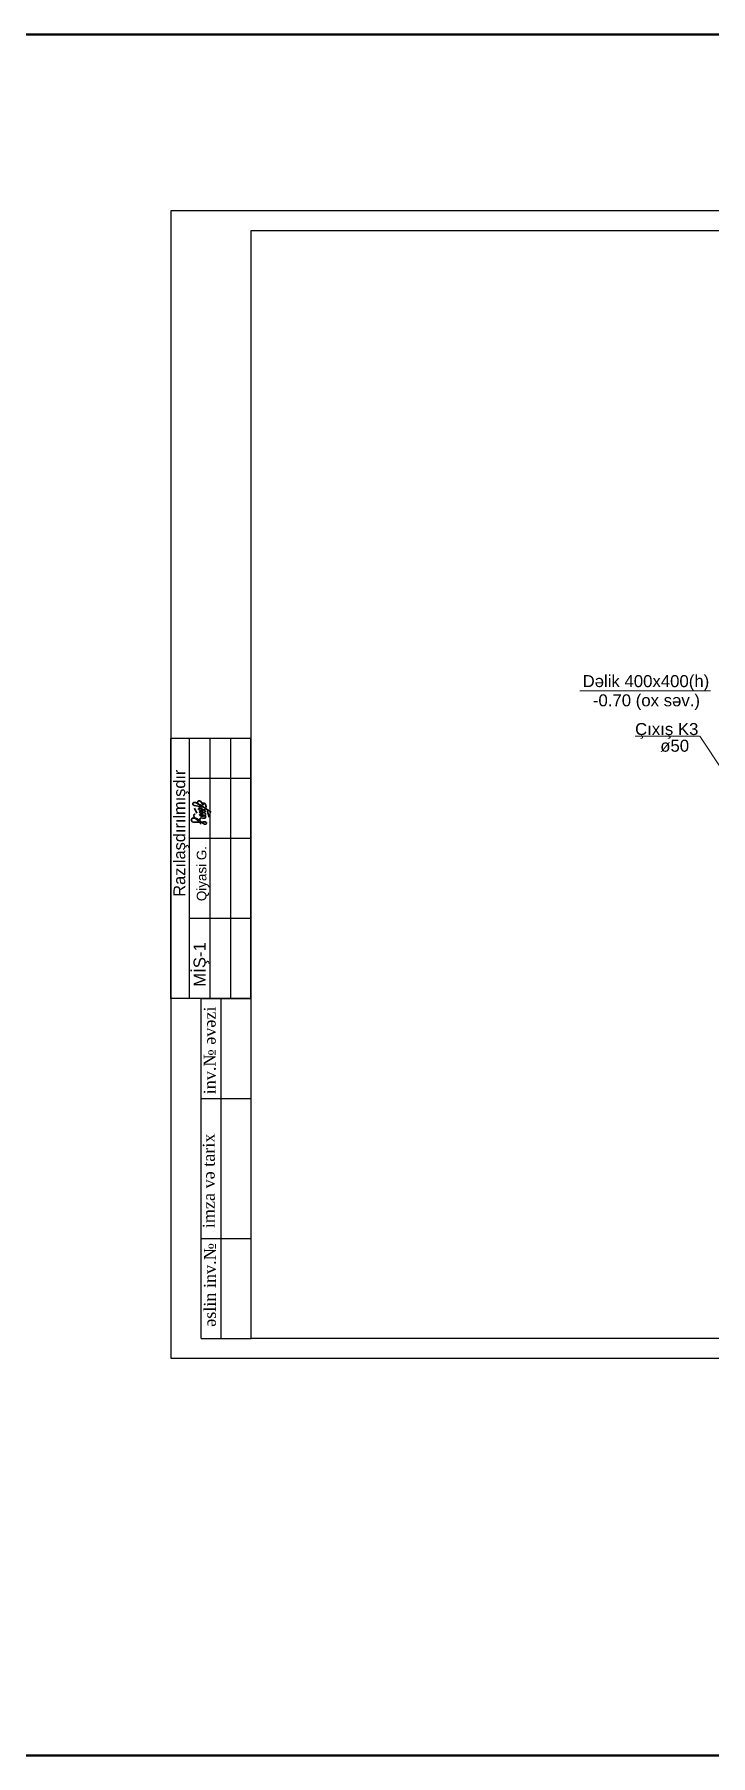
# Model space of a CAD drawing. Header units: millimetres. Extents: x 259548 to 443521, y 209995 to 253019.
# Drawn here: x 304066 to 320977, y 209995 to 253019 of the extents above; entities that cross this region are included whole.
import ezdxf

# ---------------------------------------------------------------- set-up
doc = ezdxf.new("R2010")
doc.units = ezdxf.units.MM
for name, color, linetype, lineweight in [('-K1', 118, 'Continuous', 50), ('S0', 172, 'Continuous', 50), ('Чертеж эскизный_Ном._пера__1_Ном._пера__241_Ном._пера__21', 7, 'Continuous', 35)]:
    doc.layers.add(name, color=color, linetype=linetype, lineweight=lineweight)
doc.layers.add('Lines', color=7, linetype='Continuous')
doc.styles.add('ARIAL', font='arial.ttf')
doc.styles.add('Arial-300', font='arial.ttf', dxfattribs={"height": 300})
doc.styles.add('ARİAL', font='arial.ttf')
doc.styles.add('Times New Roman', font='times.ttf', dxfattribs={"height": 300})

msp = doc.modelspace()

# ---------------------------------------------------------------- linework, layer by layer
at = {"lineweight": -3}
for p, q in [((307481.336, 228919.849), (307481.336, 235419.849)), ((307941.336, 228919.849), (307941.336, 235419.849)), ((308461.336, 228919.849), (308461.336, 235419.849)), ((308981.336, 228919.849), (308981.336, 235419.849)), ((309481.336, 228919.849), (309481.336, 235419.849))]:
    msp.add_line(p, q, dxfattribs=at)
for p, q in [((309481.336, 235419.849), (307481.336, 235419.849)), ((309481.336, 234419.849), (307941.336, 234419.849)), ((309481.336, 232919.849), (307941.336, 232919.849)), ((309484.518, 230919.849), (307941.336, 230919.849)), ((309481.336, 228919.849), (307481.336, 228919.849)), ((308231.336, 228919.849), (308231.336, 220419.849)), ((308231.336, 228919.849), (309481.336, 228919.849)), ((308231.336, 228919.849), (309481.336, 228919.849)), ((308231.336, 228919.849), (309481.336, 228919.849)), ((308731.336, 228919.849), (308731.336, 220419.849)), ((308231.336, 226419.849), (309481.336, 226419.849)), ((308231.336, 222919.849), (309481.336, 222919.849)), ((308232.586, 220419.849), (309482.586, 220419.849))]:
    msp.add_line(p, q)
at = {"color": 3, "lineweight": 50}
msp.add_lwpolyline([(259548.025, 253019.064), (443520.993, 253019.064), (443520.993, 209995.049), (259548.025, 209995.049)], close=True, dxfattribs=at)
for points in [[(307482.586, 248619.849), (347482.586, 248619.849), (347482.586, 219919.849), (307482.586, 219919.849)], [(309482.586, 248119.849), (346982.586, 248119.849), (346982.586, 220419.849), (309482.586, 220419.849)]]:
    msp.add_lwpolyline(points, close=True)
at = {"layer": 'Lines', "linetype": 'ByBlock'}
msp.add_line((308272.447, 228919.849), (309481.336, 228919.849), dxfattribs=at)
msp.add_line((308272.447, 228919.849), (309481.336, 228919.849), dxfattribs=at)
at = {"layer": 'S0', "color": 0, "lineweight": 9}
for p, q in [((317703.935, 236610.421), (320972.902, 236610.421)), ((319090.414, 235475.918), (320701.451, 235475.918)), ((320708.893, 235475.918), (321299.356, 234586.605))]:
    msp.add_line(p, q, dxfattribs=at)
at = {"layer": 'Чертеж эскизный_Ном._пера__1_Ном._пера__241_Ном._пера__21', "linetype": 'Continuous'}
for p, q in [((308071.843, 233740.702), (308280.272, 233706.789)), ((308127.901, 233550.827), (308073.652, 233681.027)), ((308214.701, 233762.401), (308140.56, 233787.718)), ((308166.511, 233778.857), (308153.218, 233800.376)), ((308292.459, 233702.727), (308166.511, 233778.857)), ((308252.676, 233659.327), (308207.468, 233679.218)), ((308252.676, 233737.085), (308214.701, 233762.401)), ((308227.359, 233845.584), (308274.376, 233773.251)), ((308292.459, 233702.727), (308252.676, 233737.085)), ((308299.692, 233630.394), (308252.676, 233659.327)), ((308274.376, 233773.251), (308290.651, 233753.36)), ((308290.651, 233753.36), (308281.609, 233798.568)), ((308340.895, 233669.954), (308292.459, 233702.727)), ((308386.492, 233643.052), (308292.459, 233702.727)), ((308332.242, 233605.077), (308299.692, 233630.394)), ((308344.901, 233767.826), (308359.367, 233713.577)), ((308359.367, 233713.577), (308357.559, 233691.877)), ((308484.142, 233581.569), (308386.492, 233643.052)), ((308046.527, 233330.212), (308164.068, 233330.212)), ((308068.227, 233523.702), (308088.118, 233529.127)), ((308237.081, 233277.139), (308100.801, 233413.419)), ((308205.659, 233371.803), (308117.051, 233415.203)), ((308164.068, 233330.212), (308276.184, 233330.212)), ((308189.384, 233576.144), (308207.468, 233558.061)), ((308263.526, 233313.937), (308205.659, 233371.803)), ((308247.251, 233330.212), (308205.659, 233371.803)), ((308236.401, 233433.286), (308268.951, 233427.861)), ((308288.842, 233577.952), (308238.209, 233599.652)), ((308245.443, 233474.878), (308290.651, 233474.878)), ((308308.734, 233496.578), (308252.676, 233518.277)), ((308319.584, 233279.578), (308263.526, 233313.937)), ((308268.951, 233556.252), (308307.234, 233567.653)), ((308268.951, 233427.861), (308301.501, 233426.053)), ((308334.051, 233552.636), (308288.842, 233577.952)), ((308290.651, 233474.878), (308326.041, 233485.864)), ((308301.501, 233426.053), (308334.051, 233427.861)), ((308307.234, 233567.653), (308332.242, 233585.186)), ((308346.709, 233473.069), (308308.734, 233496.578)), ((308334.051, 233427.861), (308353.942, 233445.944)), ((308353.942, 233445.944), (308346.709, 233473.069)), ((308437.125, 233451.369), (308382.875, 233617.735))]:
    msp.add_line(p, q, dxfattribs=at)
for centre, radius, start, end in [((308076.16, 233790.933), 50.417, 169.2048772, 265.0884962), ((308069.277, 233760.152), 58.62, 83.585206, 136.6712984), ((308067.75, 233717.75), 100.979, 43.8598833, 85.4126114), ((308183.236, 233820.423), 36.096, 122.074619, 213.7358668), ((308192.443, 233810.134), 49.759, 45.4346356, 124.7671794), ((308183.53, 233657.628), 17.741, 125.9720385, 247.4476351), ((308195.243, 233652.068), 29.775, 65.7598718, 138.0174443), ((308246.6, 233782.516), 157.608, 243.6828068, 288.1918021), ((308294.104, 233785.339), 18.197, 96.7178427, 133.3646295), ((308299.197, 233757.001), 46.968, 13.3253945, 98.8447281), ((308296.674, 233726.252), 93.47, 269.4673326, 303.6865158), ((308330.148, 233650.324), 18.462, 354.258428, 77.7963188), ((308043.484, 233382.626), 52.503, 124.1947803, 273.3225204), ((308044.847, 233333.545), 97.523, 54.9879043, 108.4542249), ((308080.303, 233494.694), 31.421, 112.6024753, 209.1302382), ((308169.217, 233531.564), 127.519, 204.1469789, 245.8530211), ((308224.15, 233566.395), 36.107, 67.084908, 164.3349995), ((308231.667, 233479.347), 44.237, 61.6463555, 146.4261314), ((308258.494, 233556.488), 82.647, 219.5961684, 260.9140691), ((308242.844, 233392.385), 42.501, 138.3542489, 208.9653676), ((308240.066, 233620.293), 70.253, 242.3535373, 294.277094), ((308232.188, 233410.065), 23.6, 79.7177271, 153.4123753), ((308308.783, 233232.53), 102.977, 65.4112598, 108.4553291), ((308337.268, 233314.383), 39.04, 243.0648787, 318.7061754), ((308313.154, 233518.884), 35.445, 291.3187641, 356.0937231), ((308325.701, 233595.131), 11.904, 303.3323247, 56.6676753), ((308318.795, 233525.557), 31.08, 342.9982304, 60.6045886), ((308334.011, 233271.217), 57.708, 53.4111271, 72.2203882), ((308356.88, 233303.751), 17.984, 302.7183561, 50.1289752)]:
    msp.add_arc(centre, radius, start, end, dxfattribs=at)

# ---------------------------------------------------------------- texts
at = {"layer": '-K1', "insert": (320942.961, 237003.739), "char_height": 300, "attachment_point": 3, "style": 'ARIAL'}
msp.add_mtext_dynamic_manual_height_columns('{\\fArial|b0|i0|c238|p34;Dəlik 400x400(h)}', width=19237.74148, gutter_width=2000, heights=[0], dxfattribs=at)
at = {"layer": '-K1', "char_height": 300, "width": 19237.74148, "attachment_point": 3, "style": 'ARIAL'}
for s, insert in [('{\\fArial|b0|i0|c238|p34;-0.70 (ox səv.)}', (320710.752, 236523.305)), ('ø5{\\fArial|b0|i0|c238|p34;0}', (320439.301, 235388.801))]:
    msp.add_mtext(s, dxfattribs=dict(at, insert=insert))
at = {"linetype": 'ByBlock', "insert": (307735.39, 231464.145), "char_height": 292.5, "width": 2600, "attachment_point": 4, "rotation": 90, "style": 'ARİAL'}
msp.add_mtext('{\\fArial|b0|i0|c238|p34;Razılaşdırılmışdır}', dxfattribs=at)
at = {"width": 3936.0034, "attachment_point": 1, "rotation": 90}
for s, insert, char_height, style in [('{\\fArial|b0|i0|c238|p34;Qiyasi G.}', (308126.759, 231352.842), 240, 'Arial-300'), ('M{\\fArial|b0|i0|c238|p34;İŞ}-{\\fArial|b0|i0|c238|p34;1}', (308045.46, 229211.909), 300, 'Arial-300'), ('{\\fTimes New Roman|b0|i0|c0|p18; \\fTimes New Roman|b0|i0|c238|p18; inv.\\fTimes New Roman|b0|i0|c204|p18;№\\fTimes New Roman|b0|i0|c238|p18; əvəzi}', (308299.89, 226298.3), 300, 'Times New Roman'), ('{\\fTimes New Roman|b0|i0|c0|p18; \\fTimes New Roman|b0|i0|c238|p18;imza və tarix}', (308275.919, 223064.802), 300, 'Times New Roman'), ('{\\fTimes New Roman|b0|i0|c0|p18; \\fTimes New Roman|b0|i0|c238|p18;əslin inv.\\fTimes New Roman|b0|i0|c204|p18;№}', (308304.485, 220600.003), 300, 'Times New Roman')]:
    msp.add_mtext(s, dxfattribs=dict(at, insert=insert, char_height=char_height, style=style))
at = {"layer": 'S0', "color": 0, "lineweight": 9, "insert": (320671.51, 235805.769), "char_height": 300, "attachment_point": 3, "style": 'ARIAL'}
msp.add_mtext_dynamic_manual_height_columns('{\\fArial|b0|i0|c238|p34;Çıxış K3}', width=19237.74148, gutter_width=2000, heights=[0], dxfattribs=at)

doc.saveas('drawing.dxf')
